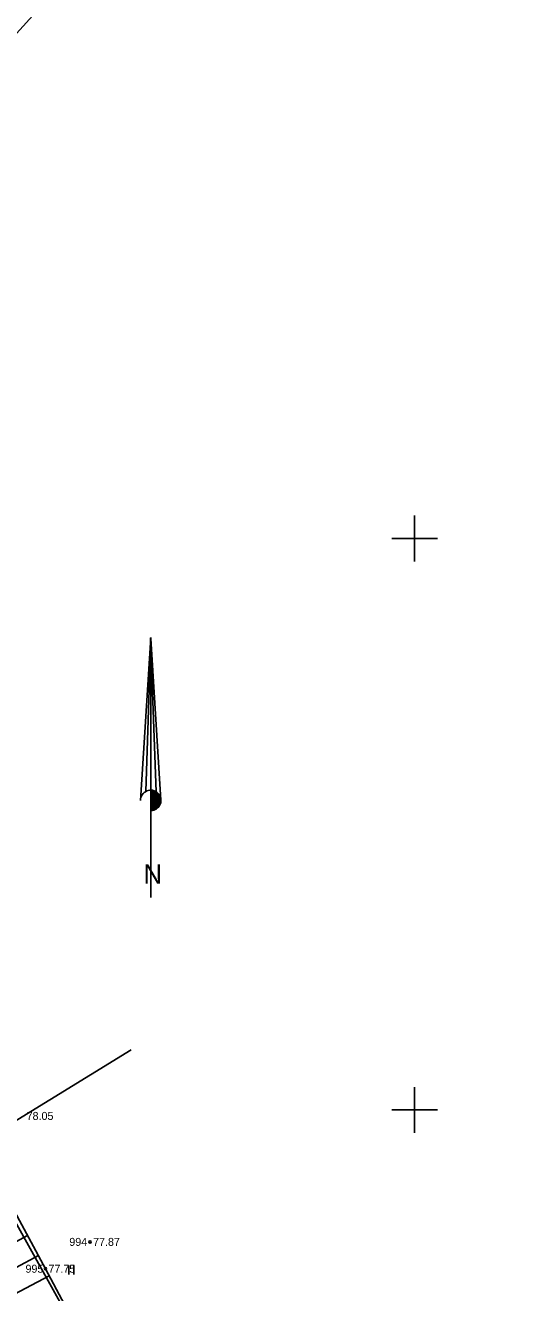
# Model space of a CAD drawing. Extents: x 637645 to 648158, y 6454302 to 6462517.
# Drawn here: x 641266 to 641310.4, y 6458484 to 6458594.9 of the extents above; entities that cross this region are included whole.
import ezdxf

# ---------------------------------------------------------------- set-up
doc = ezdxf.new("R2010")
doc.units = 0
for name, color, linetype in [('HALJASTUS', 7, 'Continuous'), ('KORGUS', 7, 'Continuous'), ('KPOHULIIN', 7, 'Continuous'), ('MOOTKORG', 7, 'Continuous'), ('MOOTMPUNKT', 7, 'Continuous'), ('MOOTNR', 7, 'Continuous'), ('PIIR', 7, 'Continuous'), ('RELJEEF', 7, 'Continuous'), ('VORK', 7, 'Continuous'), ('VORMISTUS', 7, 'Continuous')]:
    doc.layers.add(name, color=color, linetype=linetype)

msp = doc.modelspace()

# ---------------------------------------------------------------- linework, layer by layer
at = {"layer": 'HALJASTUS'}
for p, q in [((641269.77, 6458486.38), (641269.77, 6458485.62)), ((641270.23, 6458486.38), (641270.23, 6458485.62))]:
    msp.add_line(p, q, dxfattribs=at)
at = {"layer": 'KORGUS'}
for centre in [(641271.64, 6458488.46), (641267.74, 6458486.11)]:
    msp.add_circle(centre, 0.1, dxfattribs=at)
at = {"layer": 'KPOHULIIN'}
msp.add_lwpolyline([(641275.23, 6458505.26), (641232.55, 6458479.01), (641139.36, 6458422.82)], dxfattribs=at)
at = {"layer": 'MOOTMPUNKT'}
for centre in [(641271.64, 6458488.46), (641267.74, 6458486.11)]:
    msp.add_circle(centre, 0.1, dxfattribs=at)
at = {"layer": 'PIIR'}
msp.add_lwpolyline([(640764.84, 6459408.78), (640805.76, 6459330.11), (640937.49, 6459067.99), (640945.19, 6459054.84), (640959.38, 6459028.49), (640977.56, 6458995.48), (640989.28, 6458976.36), (641058.98, 6458840.89), (641096.56, 6458768.82), (641211.9, 6458533.93), (641229.56, 6458477.95), (641233.48, 6458433.17), (641284.84, 6458453.24), (641270.58, 6458480.39), (641252.86, 6458512.21), (641227.93, 6458553.06), (641079.89, 6458843.66), (640971.51, 6459055.14), (640949.99, 6459103.03), (640859.84, 6459286.89), (640826.64, 6459338.5), (640781.91, 6459424.44)], dxfattribs=at)
msp.add_lwpolyline([(641348.74, 6458686.47), (641227.93, 6458553.06), (641252.86, 6458512.21), (641270.58, 6458480.39), (641284.84, 6458453.24), (641301.08, 6458414.5), (641306.05, 6458396.16), (641334.08, 6458330.04), (641367.48, 6458358.32), (641389.87, 6458379.01), (641408.1, 6458400.46), (641452.12, 6458434.38), (641538.89, 6458455.69), (641636.82, 6458524.8), (641620.25, 6458687.43), (641612.88, 6458728.22), (641518.28, 6458699.69), (641489.85, 6458843.43)], close=True, dxfattribs=at)
at = {"layer": 'RELJEEF'}
for p, q in [((641266.17, 6458489.02), (641259.79, 6458485.58)), ((641267.12, 6458487.26), (641265.18, 6458486.22)), ((641268.06, 6458485.5), (641261.49, 6458482.01))]:
    msp.add_line(p, q, dxfattribs=at)
msp.add_lwpolyline([(641228.02, 6458553.95), (641235.53, 6458540.4), (641242.9, 6458522.24), (641248.26, 6458513.79), (641257.94, 6458504.28), (641267.74, 6458486.11), (641276.5, 6458469.62), (641283.98, 6458453.49), (641292.87, 6458433.77), (641299.38, 6458417.92), (641302.98, 6458404.2), (641306.54, 6458389.24)], dxfattribs=at)
at = {"layer": 'VORK'}
for p, q in [((641300, 6458552), (641300, 6458548)), ((641298, 6458550), (641302, 6458550)), ((641300, 6458502), (641300, 6458498)), ((641298, 6458500), (641302, 6458500))]:
    msp.add_line(p, q, dxfattribs=at)
at = {"layer": 'VORMISTUS'}
for points in [[(641276.94, 6458541.35), (641276.04, 6458527.09)], [(641276.94, 6458541.25), (641276.52, 6458527.88)], [(641276.93, 6458541.3), (641277.4, 6458527.85)], [(641276.94, 6458541.35), (641276.94, 6458518.6)], [(641276.94, 6458541.24), (641277.83, 6458527.11)], [(641276.94, 6458527.98), (641276.98, 6458527.98)], [(641276.94, 6458527.98), (641276.96, 6458527.98)], [(641276.94, 6458527.88), (641277.37, 6458527.88)], [(641276.94, 6458527.77), (641277.51, 6458527.77)], [(641276.94, 6458527.67), (641277.6, 6458527.67)], [(641276.94, 6458527.57), (641277.68, 6458527.57)], [(641277.01, 6458526.21), (641277.01, 6458527.97)], [(641277.11, 6458526.23), (641277.11, 6458527.96)], [(641277.22, 6458526.24), (641277.22, 6458527.93)], [(641277.32, 6458526.29), (641277.32, 6458527.89)], [(641277.42, 6458526.35), (641277.42, 6458527.85)], [(641277.52, 6458526.43), (641277.52, 6458527.76)], [(641277.63, 6458526.53), (641277.63, 6458527.64)], [(641276.94, 6458527.46), (641277.74, 6458527.46)], [(641276.94, 6458527.36), (641277.78, 6458527.36)], [(641276.94, 6458527.26), (641277.81, 6458527.26)], [(641276.94, 6458527.15), (641277.82, 6458527.15)], [(641276.94, 6458527.05), (641277.83, 6458527.05)], [(641276.94, 6458526.95), (641277.81, 6458526.95)], [(641276.94, 6458526.85), (641277.79, 6458526.85)], [(641276.94, 6458526.74), (641277.75, 6458526.74)], [(641276.94, 6458526.64), (641277.7, 6458526.64)], [(641276.94, 6458526.54), (641277.63, 6458526.54)], [(641277.73, 6458526.7), (641277.73, 6458527.5)], [(641276.93, 6458526.23), (641277.13, 6458526.23)], [(641276.94, 6458526.43), (641277.53, 6458526.43)], [(641276.94, 6458526.33), (641277.39, 6458526.33)]]:
    msp.add_lwpolyline(points, dxfattribs=at)
msp.add_arc((641276.94, 6458527.09), 0.894, 270.3348, 180.6244, dxfattribs=at)

# ---------------------------------------------------------------- texts
at = {"layer": 'KORGUS'}
for s, p in [(' 78.05', (641265.83, 6458499.13)), (' 77.75', (641267.74, 6458485.76))]:
    msp.add_text(s, height=0.7, dxfattribs=at).set_placement(p)
at = {"layer": 'MOOTKORG'}
for s, p in [(' 78.05', (641265.83, 6458499.13)), (' 77.87', (641271.64, 6458488.11)), (' 77.75', (641267.74, 6458485.76))]:
    msp.add_text(s, height=0.7, dxfattribs=at).set_placement(p)
at = {"layer": 'MOOTNR'}
for s, p in [('994 ', (641269.82, 6458488.11)), ('995 ', (641265.99, 6458485.76))]:
    msp.add_text(s, height=0.7, dxfattribs=at).set_placement(p)
at = {"layer": 'VORMISTUS'}
msp.add_text('N', height=1.67, dxfattribs=at).set_placement((641276.31, 6458519.81))

doc.saveas('drawing.dxf')
